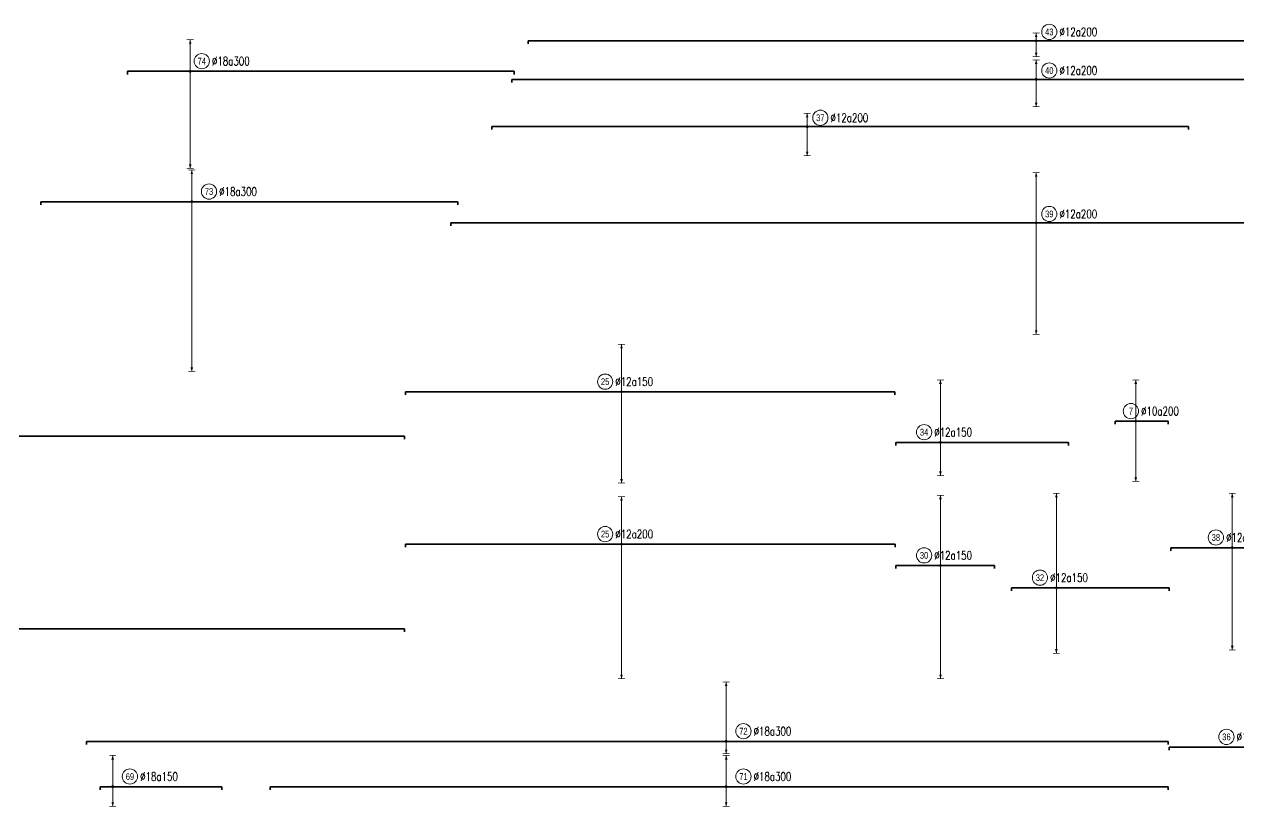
# Model space of a CAD drawing. Header units: millimetres. Extents: x -415354 to 592036, y -374841 to 139309.
# Drawn here: x 82499 to 154290, y 480 to 46715 of the extents above; entities that cross this region are included whole.
import ezdxf
from ezdxf.enums import TextEntityAlignment as Align

# ---------------------------------------------------------------- set-up
doc = ezdxf.new("R2010")
doc.units = ezdxf.units.MM
doc.header["$MEASUREMENT"] = 0
for name, color, linetype, lineweight in [('NDC_S_DIM', 1, 'Continuous', 15), ('NDC_S_REBAR', 4, 'Continuous', 35), ('NDC_S_VN TEXT', 7, 'Continuous', 20)]:
    doc.layers.add(name, color=color, linetype=linetype, lineweight=lineweight)
doc.styles.add('ARIAL', font='arial.ttf', dxfattribs={"width": 0.8})
doc.styles.add('NDC_EN TXT', font='romans.shx', dxfattribs={"width": 0.8})

# ---------------------------------------------------------------- blocks, each defined once
blk = doc.blocks.new('*U118')
h = blk.add_hatch(color=6)
edge = h.paths.add_edge_path()
edge.add_arc((-9, 0), 0.3, 0, 360)
at = {"layer": 'NDC_S_DIM', "color": 8}
for q in [(-9, 9.32), (-9, -28.68)]:
    blk.add_line((-9, 0), q, dxfattribs=at)
for points in [[(-10, 9.32, 0.2, 0.2, 0), (-8, 9.32, 0, 0, 0)], [(-10, -28.68, 0.2, 0.2, 0), (-8, -28.68, 0, 0, 0)]]:
    blk.add_lwpolyline(points, format="xyseb", dxfattribs=at)
at = {"layer": 'NDC_S_DIM'}
blk.add_circle((-5.58, 3), 2.25, dxfattribs=at)
at = {"layer": 'NDC_S_DIM', "color": 6}
blk.add_circle((-9, 0), 0.3, dxfattribs=at)
at = {"layer": 'NDC_S_DIM', "color": 8}
for points in [[(-9.4, 8.12), (-9, 9.32), (-8.6, 8.12)], [(-9.4, -27.48), (-9, -28.68), (-8.6, -27.48)]]:
    blk.add_solid(points, dxfattribs=at)
at = {"layer": 'NDC_S_REBAR'}
for p, q in [((0, 0), (-27.54, 0)), ((-27.54, 0), (-27.54, -0.9)), ((0, 0), (86.79, 0)), ((86.79, 0), (86.79, -0.9)), ((-27.54, -0.9), (-27.54, -0.9)), ((86.79, -0.9), (86.79, -0.9))]:
    blk.add_line(p, q, dxfattribs=at)
at = {"layer": 'NDC_S_VN TEXT', "style": 'ARIAL', "width": 0.8}
blk.add_attdef('KHT', text='', height=2, dxfattribs=at).set_placement((-5.58, 3), align=Align.MIDDLE_CENTER)
at = {"layer": 'NDC_S_VN TEXT', "color": 3, "style": 'NDC_EN TXT', "width": 0.75}
blk.add_attdef('DKT', (-2.58, 1.75), '', height=2.5, dxfattribs=at)
blk = doc.blocks.new('*U119')
h = blk.add_hatch(color=6)
edge = h.paths.add_edge_path()
edge.add_arc((21.29, 0), 0.3, 0, 360)
at = {"layer": 'NDC_S_DIM', "color": 8}
for q in [(21.29, 5.69), (21.29, -8.06)]:
    blk.add_line((21.29, 0), q, dxfattribs=at)
for points in [[(20.29, 5.69, 0.2, 0.2, 0), (22.29, 5.69, 0, 0, 0)], [(20.29, -8.06, 0.2, 0.2, 0), (22.29, -8.06, 0, 0, 0)]]:
    blk.add_lwpolyline(points, format="xyseb", dxfattribs=at)
at = {"layer": 'NDC_S_DIM'}
blk.add_circle((25.17, 2.61), 2.25, dxfattribs=at)
at = {"layer": 'NDC_S_DIM', "color": 6}
blk.add_circle((21.29, 0), 0.3, dxfattribs=at)
at = {"layer": 'NDC_S_DIM', "color": 8}
for points in [[(20.89, 4.49), (21.29, 5.69), (21.69, 4.49)], [(20.89, -6.86), (21.29, -8.06), (21.69, -6.86)]]:
    blk.add_solid(points, dxfattribs=at)
at = {"layer": 'NDC_S_REBAR'}
for p, q in [((0, 0), (-133.67, 0)), ((-133.67, 0), (-133.67, -0.9)), ((0, 0), (201.56, 0)), ((201.56, 0), (201.56, -0.9)), ((-133.67, -0.9), (-133.67, -0.9)), ((201.56, -0.9), (201.56, -0.9))]:
    blk.add_line(p, q, dxfattribs=at)
at = {"layer": 'NDC_S_VN TEXT', "style": 'ARIAL', "width": 0.8}
blk.add_attdef('KHT', text='', height=2, dxfattribs=at).set_placement((25.17, 2.61), align=Align.MIDDLE_CENTER)
at = {"layer": 'NDC_S_VN TEXT', "color": 3, "style": 'NDC_EN TXT', "width": 0.75}
blk.add_attdef('DKT', (28.17, 1.36), '', height=2.5, dxfattribs=at)
blk = doc.blocks.new('*U112')
h = blk.add_hatch(color=6)
edge = h.paths.add_edge_path()
edge.add_arc((-2.99, 0), 0.3, 0, 360)
at = {"layer": 'NDC_S_DIM', "color": 8}
for q in [(-2.99, 9.35), (-2.99, -50.15)]:
    blk.add_line((-2.99, 0), q, dxfattribs=at)
for points in [[(-3.99, 9.35, 0.2, 0.2, 0), (-1.99, 9.35, 0, 0, 0)], [(-3.99, -50.15, 0.2, 0.2, 0), (-1.99, -50.15, 0, 0, 0)]]:
    blk.add_lwpolyline(points, format="xyseb", dxfattribs=at)
at = {"layer": 'NDC_S_DIM'}
blk.add_circle((2.1, 3), 2.25, dxfattribs=at)
at = {"layer": 'NDC_S_DIM', "color": 6}
blk.add_circle((-2.99, 0), 0.3, dxfattribs=at)
at = {"layer": 'NDC_S_DIM', "color": 8}
for points in [[(-3.39, 8.15), (-2.99, 9.35), (-2.59, 8.15)], [(-3.39, -48.95), (-2.99, -50.15), (-2.59, -48.95)]]:
    blk.add_solid(points, dxfattribs=at)
at = {"layer": 'NDC_S_REBAR'}
for p, q in [((0, 0), (-47.6, 0)), ((-47.6, 0), (-47.6, -0.9)), ((0, 0), (75.69, 0)), ((75.69, 0), (75.69, -0.9)), ((-47.6, -0.9), (-47.6, -0.9)), ((75.69, -0.9), (75.69, -0.9))]:
    blk.add_line(p, q, dxfattribs=at)
at = {"layer": 'NDC_S_VN TEXT', "style": 'ARIAL', "width": 0.8}
blk.add_attdef('KHT', text='', height=2, dxfattribs=at).set_placement((2.1, 3), align=Align.MIDDLE_CENTER)
at = {"layer": 'NDC_S_VN TEXT', "color": 3, "style": 'NDC_EN TXT', "width": 0.75}
blk.add_attdef('DKT', (5.1, 1.75), '', height=2.5, dxfattribs=at)
blk = doc.blocks.new('*U87')
h = blk.add_hatch(color=6)
edge = h.paths.add_edge_path()
edge.add_arc((-2.99, 0), 0.3, 0, 360)
at = {"layer": 'NDC_S_DIM', "color": 8}
for q in [(-2.99, 12.22), (-2.99, -17.78)]:
    blk.add_line((-2.99, 0), q, dxfattribs=at)
for points in [[(-3.99, 12.22, 0.2, 0.2, 0), (-1.99, 12.22, 0, 0, 0)], [(-3.99, -17.78, 0.2, 0.2, 0), (-1.99, -17.78, 0, 0, 0)]]:
    blk.add_lwpolyline(points, format="xyseb", dxfattribs=at)
at = {"layer": 'NDC_S_DIM'}
blk.add_circle((-4.44, 3), 2.25, dxfattribs=at)
at = {"layer": 'NDC_S_DIM', "color": 6}
blk.add_circle((-2.99, 0), 0.3, dxfattribs=at)
at = {"layer": 'NDC_S_DIM', "color": 8}
for points in [[(-3.39, 11.02), (-2.99, 12.22), (-2.59, 11.02)], [(-3.39, -16.58), (-2.99, -17.78), (-2.59, -16.58)]]:
    blk.add_solid(points, dxfattribs=at)
at = {"layer": 'NDC_S_REBAR'}
for p, q in [((0, 0), (-9.12, 0)), ((-9.12, 0), (-9.12, -0.9)), ((0, 0), (6.58, 0)), ((6.58, 0), (6.58, -0.9)), ((-9.12, -0.9), (-9.12, -0.9)), ((6.58, -0.9), (6.58, -0.9))]:
    blk.add_line(p, q, dxfattribs=at)
at = {"layer": 'NDC_S_VN TEXT', "style": 'ARIAL', "width": 0.8}
blk.add_attdef('KHT', text='', height=2, dxfattribs=at).set_placement((-4.44, 3), align=Align.MIDDLE_CENTER)
at = {"layer": 'NDC_S_VN TEXT', "color": 3, "style": 'NDC_EN TXT', "width": 0.75}
blk.add_attdef('DKT', (-1.44, 1.75), '', height=2.5, dxfattribs=at)
blk = doc.blocks.new('*U149')
at = {"layer": 'NDC_S_REBAR'}
for p, q in [((0, 0), (294.14, 0)), ((294.14, 0), (294.14, -0.9)), ((294.14, -0.9), (294.14, -0.9))]:
    blk.add_line(p, q, dxfattribs=at)
at = {"layer": 'NDC_S_VN TEXT', "style": 'ARIAL', "width": 0.8}
blk.add_attdef('KHT', text='', height=2, dxfattribs=at).set_placement((16.42, 3.12), align=Align.MIDDLE_CENTER)
at = {"layer": 'NDC_S_VN TEXT', "color": 3, "style": 'NDC_EN TXT', "width": 0.75}
blk.add_attdef('DKT', (19.42, 1.87), '', height=2.5, dxfattribs=at)
blk = doc.blocks.new('*U167')
h = blk.add_hatch(color=6)
edge = h.paths.add_edge_path()
edge.add_arc((21.29, 0), 0.3, 0, 360)
at = {"layer": 'NDC_S_DIM', "color": 8}
for q in [(21.29, 14.83), (21.29, -32.92)]:
    blk.add_line((21.29, 0), q, dxfattribs=at)
for points in [[(20.29, 14.83, 0.2, 0.2, 0), (22.29, 14.83, 0, 0, 0)], [(20.29, -32.92, 0.2, 0.2, 0), (22.29, -32.92, 0, 0, 0)]]:
    blk.add_lwpolyline(points, format="xyseb", dxfattribs=at)
at = {"layer": 'NDC_S_DIM'}
blk.add_circle((25.17, 2.61), 2.25, dxfattribs=at)
at = {"layer": 'NDC_S_DIM', "color": 6}
blk.add_circle((21.29, 0), 0.3, dxfattribs=at)
at = {"layer": 'NDC_S_DIM', "color": 8}
for points in [[(20.89, 13.63), (21.29, 14.83), (21.69, 13.63)], [(20.89, -31.72), (21.29, -32.92), (21.69, -31.72)]]:
    blk.add_solid(points, dxfattribs=at)
at = {"layer": 'NDC_S_REBAR'}
for p, q in [((0, 0), (-151.72, 0)), ((-151.72, 0), (-151.72, -0.9)), ((0, 0), (272.06, 0)), ((-151.72, -0.9), (-151.72, -0.9))]:
    blk.add_line(p, q, dxfattribs=at)
at = {"layer": 'NDC_S_VN TEXT', "style": 'ARIAL', "width": 0.8}
blk.add_attdef('KHT', text='', height=2, dxfattribs=at).set_placement((25.17, 2.61), align=Align.MIDDLE_CENTER)
at = {"layer": 'NDC_S_VN TEXT', "color": 3, "style": 'NDC_EN TXT', "width": 0.75}
blk.add_attdef('DKT', (28.17, 1.36), '', height=2.5, dxfattribs=at)
blk = doc.blocks.new('*U568')
h = blk.add_hatch(color=6)
edge = h.paths.add_edge_path()
edge.add_arc((-2.99, 0), 0.3, 0, 360)
at = {"layer": 'NDC_S_DIM', "color": 8}
for q in [(-2.99, 9.22), (-2.99, -5.81)]:
    blk.add_line((-2.99, 0), q, dxfattribs=at)
for points in [[(-3.99, 9.22, 0.2, 0.2, 0), (-1.99, 9.22, 0, 0, 0)], [(-3.99, -5.81, 0.2, 0.2, 0), (-1.99, -5.81, 0, 0, 0)]]:
    blk.add_lwpolyline(points, format="xyseb", dxfattribs=at)
at = {"layer": 'NDC_S_DIM'}
blk.add_circle((2.1, 3), 2.25, dxfattribs=at)
at = {"layer": 'NDC_S_DIM', "color": 6}
blk.add_circle((-2.99, 0), 0.3, dxfattribs=at)
at = {"layer": 'NDC_S_DIM', "color": 8}
for points in [[(-3.39, 8.02), (-2.99, 9.22), (-2.59, 8.02)], [(-3.39, -4.61), (-2.99, -5.81), (-2.59, -4.61)]]:
    blk.add_solid(points, dxfattribs=at)
at = {"layer": 'NDC_S_REBAR'}
for p, q in [((0, 0), (-137.8, 0)), ((-137.8, 0), (-137.8, -0.9)), ((0, 0), (127.65, 0)), ((127.65, 0), (127.65, -0.9)), ((-137.8, -0.9), (-137.8, -0.9)), ((127.65, -0.9), (127.65, -0.9))]:
    blk.add_line(p, q, dxfattribs=at)
at = {"layer": 'NDC_S_VN TEXT', "style": 'ARIAL', "width": 0.8}
blk.add_attdef('KHT', text='', height=2, dxfattribs=at).set_placement((2.1, 3), align=Align.MIDDLE_CENTER)
at = {"layer": 'NDC_S_VN TEXT', "color": 3, "style": 'NDC_EN TXT', "width": 0.75}
blk.add_attdef('DKT', (5.1, 1.75), '', height=2.5, dxfattribs=at)
blk = doc.blocks.new('*U575')
h = blk.add_hatch(color=6)
edge = h.paths.add_edge_path()
edge.add_arc((21.29, 0), 0.3, 0, 360)
at = {"layer": 'NDC_S_DIM', "color": 8}
for q in [(21.29, 3.91), (21.29, -8.59)]:
    blk.add_line((21.29, 0), q, dxfattribs=at)
for points in [[(20.29, 3.91, 0.2, 0.2, 0), (22.29, 3.91, 0, 0, 0)], [(20.29, -8.59, 0.2, 0.2, 0), (22.29, -8.59, 0, 0, 0)]]:
    blk.add_lwpolyline(points, format="xyseb", dxfattribs=at)
at = {"layer": 'NDC_S_DIM'}
blk.add_circle((25.17, 2.61), 2.25, dxfattribs=at)
at = {"layer": 'NDC_S_DIM', "color": 6}
blk.add_circle((21.29, 0), 0.3, dxfattribs=at)
at = {"layer": 'NDC_S_DIM', "color": 8}
for points in [[(20.89, 2.71), (21.29, 3.91), (21.69, 2.71)], [(20.89, -7.39), (21.29, -8.59), (21.69, -7.39)]]:
    blk.add_solid(points, dxfattribs=at)
at = {"layer": 'NDC_S_REBAR'}
for p, q in [((0, 0), (-71.94, 0)), ((-71.94, 0), (-71.94, -0.9)), ((0, 0), (134.01, 0)), ((134.01, 0), (134.01, -0.9)), ((-71.94, -0.9), (-71.94, -0.9)), ((134.01, -0.9), (134.01, -0.9))]:
    blk.add_line(p, q, dxfattribs=at)
at = {"layer": 'NDC_S_VN TEXT', "style": 'ARIAL', "width": 0.8}
blk.add_attdef('KHT', text='', height=2, dxfattribs=at).set_placement((25.17, 2.61), align=Align.MIDDLE_CENTER)
at = {"layer": 'NDC_S_VN TEXT', "color": 3, "style": 'NDC_EN TXT', "width": 0.75}
blk.add_attdef('DKT', (28.17, 1.36), '', height=2.5, dxfattribs=at)
blk = doc.blocks.new('*U690')
h = blk.add_hatch(color=6)
edge = h.paths.add_edge_path()
edge.add_arc((-2.99, 0), 0.3, 0, 360)
at = {"layer": 'NDC_S_DIM', "color": 8}
for q in [(-2.99, 19.22), (-2.99, -17.53)]:
    blk.add_line((-2.99, 0), q, dxfattribs=at)
for points in [[(-3.99, 19.22, 0.2, 0.2, 0), (-1.99, 19.22, 0, 0, 0)], [(-3.99, -17.53, 0.2, 0.2, 0), (-1.99, -17.53, 0, 0, 0)]]:
    blk.add_lwpolyline(points, format="xyseb", dxfattribs=at)
at = {"layer": 'NDC_S_DIM'}
blk.add_circle((-15.14, 3), 2.25, dxfattribs=at)
at = {"layer": 'NDC_S_DIM', "color": 6}
blk.add_circle((-2.99, 0), 0.3, dxfattribs=at)
at = {"layer": 'NDC_S_DIM', "color": 8}
for points in [[(-3.39, 18.02), (-2.99, 19.22), (-2.59, 18.02)], [(-3.39, -16.33), (-2.99, -17.53), (-2.59, -16.33)]]:
    blk.add_solid(points, dxfattribs=at)
at = {"layer": 'NDC_S_REBAR'}
for p, q in [((0, 0), (-32.06, 0)), ((-32.06, 0), (-32.06, -0.9)), ((0, 0), (24.79, 0)), ((24.79, 0), (24.79, -0.9)), ((-32.06, -0.9), (-32.06, -0.9)), ((24.79, -0.9), (24.79, -0.9))]:
    blk.add_line(p, q, dxfattribs=at)
at = {"layer": 'NDC_S_VN TEXT', "style": 'ARIAL', "width": 0.8}
blk.add_attdef('KHT', text='', height=2, dxfattribs=at).set_placement((-15.14, 3), align=Align.MIDDLE_CENTER)
at = {"layer": 'NDC_S_VN TEXT', "color": 3, "style": 'NDC_EN TXT', "width": 0.75}
blk.add_attdef('DKT', (-12.14, 1.75), '', height=2.5, dxfattribs=at)
blk = doc.blocks.new('*U697')
at = {"layer": 'NDC_S_REBAR'}
for p, q in [((0, 0), (331.62, 0)), ((331.62, 0), (331.62, -0.9)), ((331.62, -0.9), (331.62, -0.9))]:
    blk.add_line(p, q, dxfattribs=at)
at = {"layer": 'NDC_S_VN TEXT', "style": 'ARIAL', "width": 0.8}
blk.add_attdef('KHT', text='', height=2, dxfattribs=at).set_placement((2.1, 3), align=Align.MIDDLE_CENTER)
at = {"layer": 'NDC_S_VN TEXT', "color": 3, "style": 'NDC_EN TXT', "width": 0.75}
blk.add_attdef('DKT', (5.1, 1.75), '', height=2.5, dxfattribs=at)
blk = doc.blocks.new('*U698')
h = blk.add_hatch(color=6)
edge = h.paths.add_edge_path()
edge.add_arc((-2.99, 0), 0.3, 0, 360)
at = {"layer": 'NDC_S_DIM', "color": 8}
for q in [(-2.99, 9.22), (-2.99, -5.81)]:
    blk.add_line((-2.99, 0), q, dxfattribs=at)
for points in [[(-3.99, 9.22, 0.2, 0.2, 0), (-1.99, 9.22, 0, 0, 0)], [(-3.99, -5.81, 0.2, 0.2, 0), (-1.99, -5.81, 0, 0, 0)]]:
    blk.add_lwpolyline(points, format="xyseb", dxfattribs=at)
at = {"layer": 'NDC_S_DIM'}
blk.add_circle((2.1, 3), 2.25, dxfattribs=at)
at = {"layer": 'NDC_S_DIM', "color": 6}
blk.add_circle((-2.99, 0), 0.3, dxfattribs=at)
at = {"layer": 'NDC_S_DIM', "color": 8}
for points in [[(-3.39, 8.02), (-2.99, 9.22), (-2.59, 8.02)], [(-3.39, -4.61), (-2.99, -5.81), (-2.59, -4.61)]]:
    blk.add_solid(points, dxfattribs=at)
at = {"layer": 'NDC_S_REBAR'}
for p, q in [((0, 0), (-6.72, 0)), ((-6.72, 0), (-6.72, -0.9)), ((0, 0), (29.23, 0)), ((29.23, 0), (29.23, -0.9)), ((-6.72, -0.9), (-6.72, -0.9)), ((29.23, -0.9), (29.23, -0.9))]:
    blk.add_line(p, q, dxfattribs=at)
at = {"layer": 'NDC_S_VN TEXT', "style": 'ARIAL', "width": 0.8}
blk.add_attdef('KHT', text='', height=2, dxfattribs=at).set_placement((2.1, 3), align=Align.MIDDLE_CENTER)
at = {"layer": 'NDC_S_VN TEXT', "color": 3, "style": 'NDC_EN TXT', "width": 0.75}
blk.add_attdef('DKT', (5.1, 1.75), '', height=2.5, dxfattribs=at)
blk = doc.blocks.new('*U699')
h = blk.add_hatch(color=6)
edge = h.paths.add_edge_path()
edge.add_arc((-2.99, 0), 0.3, 0, 360)
at = {"layer": 'NDC_S_DIM', "color": 8}
for q in [(-2.99, 17.54), (-2.99, -3.67)]:
    blk.add_line((-2.99, 0), q, dxfattribs=at)
for points in [[(-3.99, 17.54, 0.2, 0.2, 0), (-1.99, 17.54, 0, 0, 0)], [(-3.99, -3.67, 0.2, 0.2, 0), (-1.99, -3.67, 0, 0, 0)]]:
    blk.add_lwpolyline(points, format="xyseb", dxfattribs=at)
at = {"layer": 'NDC_S_DIM'}
blk.add_circle((2.1, 3), 2.25, dxfattribs=at)
at = {"layer": 'NDC_S_DIM', "color": 6}
blk.add_circle((-2.99, 0), 0.3, dxfattribs=at)
at = {"layer": 'NDC_S_DIM', "color": 8}
for points in [[(-3.39, 16.34), (-2.99, 17.54), (-2.59, 16.34)], [(-3.39, -2.47), (-2.99, -3.67), (-2.59, -2.47)]]:
    blk.add_solid(points, dxfattribs=at)
at = {"layer": 'NDC_S_REBAR'}
for p, q in [((0, 0), (-192.02, 0)), ((-192.02, 0), (-192.02, -0.9)), ((0, 0), (127.65, 0)), ((127.65, 0), (127.65, -0.9)), ((-192.02, -0.9), (-192.02, -0.9)), ((127.65, -0.9), (127.65, -0.9))]:
    blk.add_line(p, q, dxfattribs=at)
at = {"layer": 'NDC_S_VN TEXT', "style": 'ARIAL', "width": 0.8}
blk.add_attdef('KHT', text='', height=2, dxfattribs=at).set_placement((2.1, 3), align=Align.MIDDLE_CENTER)
at = {"layer": 'NDC_S_VN TEXT', "color": 3, "style": 'NDC_EN TXT', "width": 0.75}
blk.add_attdef('DKT', (5.1, 1.75), '', height=2.5, dxfattribs=at)
blk = doc.blocks.new('*U713')
h = blk.add_hatch(color=6)
edge = h.paths.add_edge_path()
edge.add_arc((-5.03, 0), 0.3, 0, 360)
at = {"layer": 'NDC_S_DIM', "color": 8}
for q in [(-5.03, 20.78), (-5.03, -33.41)]:
    blk.add_line((-5.03, 0), q, dxfattribs=at)
for points in [[(-6.03, 20.78, 0.2, 0.2, 0), (-4.03, 20.78, 0, 0, 0)], [(-6.03, -33.41, 0.2, 0.2, 0), (-4.03, -33.41, 0, 0, 0)]]:
    blk.add_lwpolyline(points, format="xyseb", dxfattribs=at)
at = {"layer": 'NDC_S_DIM'}
blk.add_circle((-9.87, 3), 2.25, dxfattribs=at)
at = {"layer": 'NDC_S_DIM', "color": 6}
blk.add_circle((-5.03, 0), 0.3, dxfattribs=at)
at = {"layer": 'NDC_S_DIM', "color": 8}
for points in [[(-5.43, 19.58), (-5.03, 20.78), (-4.63, 19.58)], [(-5.43, -32.21), (-5.03, -33.41), (-4.63, -32.21)]]:
    blk.add_solid(points, dxfattribs=at)
at = {"layer": 'NDC_S_REBAR'}
for p, q in [((0, 0), (-18.18, 0)), ((-18.18, 0), (-18.18, -0.9)), ((0, 0), (10.92, 0)), ((10.92, 0), (10.92, -0.9)), ((-18.18, -0.9), (-18.18, -0.9)), ((10.92, -0.9), (10.92, -0.9))]:
    blk.add_line(p, q, dxfattribs=at)
at = {"layer": 'NDC_S_VN TEXT', "style": 'ARIAL', "width": 0.8}
blk.add_attdef('KHT', text='', height=2, dxfattribs=at).set_placement((-9.87, 3), align=Align.MIDDLE_CENTER)
at = {"layer": 'NDC_S_VN TEXT', "color": 3, "style": 'NDC_EN TXT', "width": 0.75}
blk.add_attdef('DKT', (-6.87, 1.75), '', height=2.5, dxfattribs=at)
blk = doc.blocks.new('*U714')
h = blk.add_hatch(color=6)
edge = h.paths.add_edge_path()
edge.add_arc((-5.03, 0), 0.3, 0, 360)
at = {"layer": 'NDC_S_DIM', "color": 8}
for q in [(-5.03, 27.92), (-5.03, -19.33)]:
    blk.add_line((-5.03, 0), q, dxfattribs=at)
for points in [[(-6.03, 27.92, 0.2, 0.2, 0), (-4.03, 27.92, 0, 0, 0)], [(-6.03, -19.33, 0.2, 0.2, 0), (-4.03, -19.33, 0, 0, 0)]]:
    blk.add_lwpolyline(points, format="xyseb", dxfattribs=at)
at = {"layer": 'NDC_S_DIM'}
blk.add_circle((-9.87, 3), 2.25, dxfattribs=at)
at = {"layer": 'NDC_S_DIM', "color": 6}
blk.add_circle((-5.03, 0), 0.3, dxfattribs=at)
at = {"layer": 'NDC_S_DIM', "color": 8}
for points in [[(-5.43, 26.72), (-5.03, 27.92), (-4.63, 26.72)], [(-5.43, -18.13), (-5.03, -19.33), (-4.63, -18.13)]]:
    blk.add_solid(points, dxfattribs=at)
at = {"layer": 'NDC_S_REBAR'}
for p, q in [((0, 0), (-18.33, 0)), ((-18.33, 0), (-18.33, -0.9)), ((0, 0), (28.31, 0)), ((28.31, 0), (28.31, -0.9)), ((-18.33, -0.9), (-18.33, -0.9)), ((28.31, -0.9), (28.31, -0.9))]:
    blk.add_line(p, q, dxfattribs=at)
at = {"layer": 'NDC_S_VN TEXT', "style": 'ARIAL', "width": 0.8}
blk.add_attdef('KHT', text='', height=2, dxfattribs=at).set_placement((-9.87, 3), align=Align.MIDDLE_CENTER)
at = {"layer": 'NDC_S_VN TEXT', "color": 3, "style": 'NDC_EN TXT', "width": 0.75}
blk.add_attdef('DKT', (-6.87, 1.75), '', height=2.5, dxfattribs=at)
blk = doc.blocks.new('*U715')
h = blk.add_hatch(color=6)
edge = h.paths.add_edge_path()
edge.add_arc((-5.03, 0), 0.3, 0, 360)
at = {"layer": 'NDC_S_DIM', "color": 8}
for q in [(-5.03, 18.45), (-5.03, -9.8)]:
    blk.add_line((-5.03, 0), q, dxfattribs=at)
for points in [[(-6.03, 18.45, 0.2, 0.2, 0), (-4.03, 18.45, 0, 0, 0)], [(-6.03, -9.8, 0.2, 0.2, 0), (-4.03, -9.8, 0, 0, 0)]]:
    blk.add_lwpolyline(points, format="xyseb", dxfattribs=at)
at = {"layer": 'NDC_S_DIM'}
blk.add_circle((-9.87, 3), 2.25, dxfattribs=at)
at = {"layer": 'NDC_S_DIM', "color": 6}
blk.add_circle((-5.03, 0), 0.3, dxfattribs=at)
at = {"layer": 'NDC_S_DIM', "color": 8}
for points in [[(-5.43, 17.25), (-5.03, 18.45), (-4.63, 17.25)], [(-5.43, -8.6), (-5.03, -9.8), (-4.63, -8.6)]]:
    blk.add_solid(points, dxfattribs=at)
at = {"layer": 'NDC_S_REBAR'}
for p, q in [((0, 0), (-18.18, 0)), ((-18.18, 0), (-18.18, -0.9)), ((0, 0), (32.77, 0)), ((32.77, 0), (32.77, -0.9)), ((-18.18, -0.9), (-18.18, -0.9)), ((32.77, -0.9), (32.77, -0.9))]:
    blk.add_line(p, q, dxfattribs=at)
at = {"layer": 'NDC_S_VN TEXT', "style": 'ARIAL', "width": 0.8}
blk.add_attdef('KHT', text='', height=2, dxfattribs=at).set_placement((-9.87, 3), align=Align.MIDDLE_CENTER)
at = {"layer": 'NDC_S_VN TEXT', "color": 3, "style": 'NDC_EN TXT', "width": 0.75}
blk.add_attdef('DKT', (-6.87, 1.75), '', height=2.5, dxfattribs=at)
blk = doc.blocks.new('*U717')
h = blk.add_hatch(color=6)
edge = h.paths.add_edge_path()
edge.add_arc((-5.03, 0), 0.3, 0, 360)
at = {"layer": 'NDC_S_DIM', "color": 8}
for q in [(-5.03, 16.06), (-5.03, -30.19)]:
    blk.add_line((-5.03, 0), q, dxfattribs=at)
for points in [[(-6.03, 16.06, 0.2, 0.2, 0), (-4.03, 16.06, 0, 0, 0)], [(-6.03, -30.19, 0.2, 0.2, 0), (-4.03, -30.19, 0, 0, 0)]]:
    blk.add_lwpolyline(points, format="xyseb", dxfattribs=at)
at = {"layer": 'NDC_S_DIM'}
blk.add_circle((-9.87, 3), 2.25, dxfattribs=at)
at = {"layer": 'NDC_S_DIM', "color": 6}
blk.add_circle((-5.03, 0), 0.3, dxfattribs=at)
at = {"layer": 'NDC_S_DIM', "color": 8}
for points in [[(-5.43, 14.86), (-5.03, 16.06), (-4.63, 14.86)], [(-5.43, -28.99), (-5.03, -30.19), (-4.63, -28.99)]]:
    blk.add_solid(points, dxfattribs=at)
at = {"layer": 'NDC_S_REBAR'}
for p, q in [((0, 0), (-23.18, 0)), ((-23.18, 0), (-23.18, -0.9)), ((0, 0), (53.02, 0)), ((53.02, 0), (53.02, -0.9)), ((-23.18, -0.9), (-23.18, -0.9)), ((53.02, -0.9), (53.02, -0.9))]:
    blk.add_line(p, q, dxfattribs=at)
at = {"layer": 'NDC_S_VN TEXT', "style": 'ARIAL', "width": 0.8}
blk.add_attdef('KHT', text='', height=2, dxfattribs=at).set_placement((-9.87, 3), align=Align.MIDDLE_CENTER)
at = {"layer": 'NDC_S_VN TEXT', "color": 3, "style": 'NDC_EN TXT', "width": 0.75}
blk.add_attdef('DKT', (-6.87, 1.75), '', height=2.5, dxfattribs=at)
blk = doc.blocks.new('*U718')
h = blk.add_hatch(color=6)
edge = h.paths.add_edge_path()
edge.add_arc((-5.03, 0), 0.3, 0, 360)
at = {"layer": 'NDC_S_DIM', "color": 8}
for q in [(-5.03, 14.05), (-5.03, -39.7)]:
    blk.add_line((-5.03, 0), q, dxfattribs=at)
for points in [[(-6.03, 14.05, 0.2, 0.2, 0), (-4.03, 14.05, 0, 0, 0)], [(-6.03, -39.7, 0.2, 0.2, 0), (-4.03, -39.7, 0, 0, 0)]]:
    blk.add_lwpolyline(points, format="xyseb", dxfattribs=at)
at = {"layer": 'NDC_S_DIM'}
blk.add_circle((-9.87, 3), 2.25, dxfattribs=at)
at = {"layer": 'NDC_S_DIM', "color": 6}
blk.add_circle((-5.03, 0), 0.3, dxfattribs=at)
at = {"layer": 'NDC_S_DIM', "color": 8}
for points in [[(-5.43, 12.85), (-5.03, 14.05), (-4.63, 12.85)], [(-5.43, -38.5), (-5.03, -39.7), (-4.63, -38.5)]]:
    blk.add_solid(points, dxfattribs=at)
at = {"layer": 'NDC_S_REBAR'}
for p, q in [((0, 0), (-68.91, 0)), ((-68.91, 0), (-68.91, -0.9)), ((0, 0), (75.82, 0)), ((75.82, 0), (75.82, -0.9)), ((-68.91, -0.9), (-68.91, -0.9)), ((75.82, -0.9), (75.82, -0.9))]:
    blk.add_line(p, q, dxfattribs=at)
at = {"layer": 'NDC_S_VN TEXT', "style": 'ARIAL', "width": 0.8}
blk.add_attdef('KHT', text='', height=2, dxfattribs=at).set_placement((-9.87, 3), align=Align.MIDDLE_CENTER)
at = {"layer": 'NDC_S_VN TEXT', "color": 3, "style": 'NDC_EN TXT', "width": 0.75}
blk.add_attdef('DKT', (-6.87, 1.75), '', height=2.5, dxfattribs=at)
blk = doc.blocks.new('*U719')
h = blk.add_hatch(color=6)
edge = h.paths.add_edge_path()
edge.add_arc((-5.03, 0), 0.3, 0, 360)
at = {"layer": 'NDC_S_DIM', "color": 8}
for q in [(-5.03, 14.01), (-5.03, -26.99)]:
    blk.add_line((-5.03, 0), q, dxfattribs=at)
for points in [[(-6.03, 14.01, 0.2, 0.2, 0), (-4.03, 14.01, 0, 0, 0)], [(-6.03, -26.99, 0.2, 0.2, 0), (-4.03, -26.99, 0, 0, 0)]]:
    blk.add_lwpolyline(points, format="xyseb", dxfattribs=at)
at = {"layer": 'NDC_S_DIM'}
blk.add_circle((-9.87, 3), 2.25, dxfattribs=at)
at = {"layer": 'NDC_S_DIM', "color": 6}
blk.add_circle((-5.03, 0), 0.3, dxfattribs=at)
at = {"layer": 'NDC_S_DIM', "color": 8}
for points in [[(-5.43, 12.81), (-5.03, 14.01), (-4.63, 12.81)], [(-5.43, -25.79), (-5.03, -26.99), (-4.63, -25.79)]]:
    blk.add_solid(points, dxfattribs=at)
at = {"layer": 'NDC_S_REBAR'}
for p, q in [((0, 0), (-68.91, 0)), ((-68.91, 0), (-68.91, -0.9)), ((0, 0), (75.77, 0)), ((75.77, 0), (75.77, -0.9)), ((-68.91, -0.9), (-68.91, -0.9)), ((75.77, -0.9), (75.77, -0.9))]:
    blk.add_line(p, q, dxfattribs=at)
at = {"layer": 'NDC_S_VN TEXT', "style": 'ARIAL', "width": 0.8}
blk.add_attdef('KHT', text='', height=2, dxfattribs=at).set_placement((-9.87, 3), align=Align.MIDDLE_CENTER)
at = {"layer": 'NDC_S_VN TEXT', "color": 3, "style": 'NDC_EN TXT', "width": 0.75}
blk.add_attdef('DKT', (-6.87, 1.75), '', height=2.5, dxfattribs=at)
blk = doc.blocks.new('*U720')
h = blk.add_hatch(color=6)
edge = h.paths.add_edge_path()
edge.add_arc((21.29, 0), 0.3, 0, 360)
at = {"layer": 'NDC_S_DIM', "color": 8}
for q in [(21.29, 2.29), (21.29, -4.71)]:
    blk.add_line((21.29, 0), q, dxfattribs=at)
for points in [[(20.29, 2.29, 0.2, 0.2, 0), (22.29, 2.29, 0, 0, 0)], [(20.29, -4.71, 0.2, 0.2, 0), (22.29, -4.71, 0, 0, 0)]]:
    blk.add_lwpolyline(points, format="xyseb", dxfattribs=at)
at = {"layer": 'NDC_S_DIM'}
blk.add_circle((25.17, 2.61), 2.25, dxfattribs=at)
at = {"layer": 'NDC_S_DIM', "color": 6}
blk.add_circle((21.29, 0), 0.3, dxfattribs=at)
at = {"layer": 'NDC_S_DIM', "color": 8}
for points in [[(20.89, 1.09), (21.29, 2.29), (21.69, 1.09)], [(20.89, -3.51), (21.29, -4.71), (21.69, -3.51)]]:
    blk.add_solid(points, dxfattribs=at)
at = {"layer": 'NDC_S_REBAR'}
for p, q in [((0, 0), (-128.84, 0)), ((-128.84, 0), (-128.84, -0.9)), ((0, 0), (223.29, 0)), ((223.29, 0), (223.29, -0.9)), ((-128.84, -0.9), (-128.84, -0.9)), ((223.29, -0.9), (223.29, -0.9))]:
    blk.add_line(p, q, dxfattribs=at)
at = {"layer": 'NDC_S_VN TEXT', "style": 'ARIAL', "width": 0.8}
blk.add_attdef('KHT', text='', height=2, dxfattribs=at).set_placement((25.17, 2.61), align=Align.MIDDLE_CENTER)
at = {"layer": 'NDC_S_VN TEXT', "color": 3, "style": 'NDC_EN TXT', "width": 0.75}
blk.add_attdef('DKT', (28.17, 1.36), '', height=2.5, dxfattribs=at)

msp = doc.modelspace()

# ---------------------------------------------------------------- block references
at = {"xscale": 200, "yscale": 200, "zscale": 200}
for name, p, values in [('*U720', (138057.9, 45742.6), {'KHT': '43', 'DKT': '%%C12a200'}), ('*U118', (94107.9, 43936.9), {'KHT': '74', 'DKT': '%%C18a300'}), ('*U119', (138057.9, 43462), {'KHT': '40', 'DKT': '%%C12a200'}), ('*U575', (124523.9, 40668.4), {'KHT': '37', 'DKT': '%%C12a200'}), ('*U112', (92999.1, 36230.9), {'KHT': '73', 'DKT': '%%C18a300'}), ('*U167', (138057.9, 34983.9), {'KHT': '39', 'DKT': '%%C12a200'}), ('*U719', (118811.5, 24997.6), {'KHT': '25', 'DKT': '%%C12a150'}), ('*U715', (137665.5, 22011), {'KHT': '34', 'DKT': '%%C12a150'}), ('*U87', (148804.4, 23256.1), {'KHT': '7', 'DKT': '%%c10a200'}), ('*U718', (118811.5, 15989.3), {'KHT': '25', 'DKT': '%%C12a200'}), ('*U713', (137665.6, 14731.3), {'KHT': '30', 'DKT': '%%C12a150'}), ('*U714', (144515.5, 13415.4), {'KHT': '32', 'DKT': '%%C12a150'}), ('*U717', (154915.5, 15787.1), {'KHT': '38', 'DKT': '%%C12a150'}), ('*U699', (124589.7, 4342.2), {'KHT': '72', 'DKT': '%%C18a300'}), ('*U690', (156592.6, 4005.7), {'KHT': '36', 'DKT': '%%c12a150'}), ('*U698', (88323.6, 1662.8), {'KHT': '69', 'DKT': '%%C18a150'}), ('*U568', (124589.7, 1662.8), {'KHT': '71', 'DKT': '%%C18a300'})]:
    msp.add_blockref(name, p, dxfattribs=at).add_auto_attribs(values)
for name, p in [('*U149', (46142, 22374.4)), ('*U697', (38646.7, 10989.8))]:
    msp.add_blockref(name, p, dxfattribs=at)

doc.saveas('drawing.dxf')
